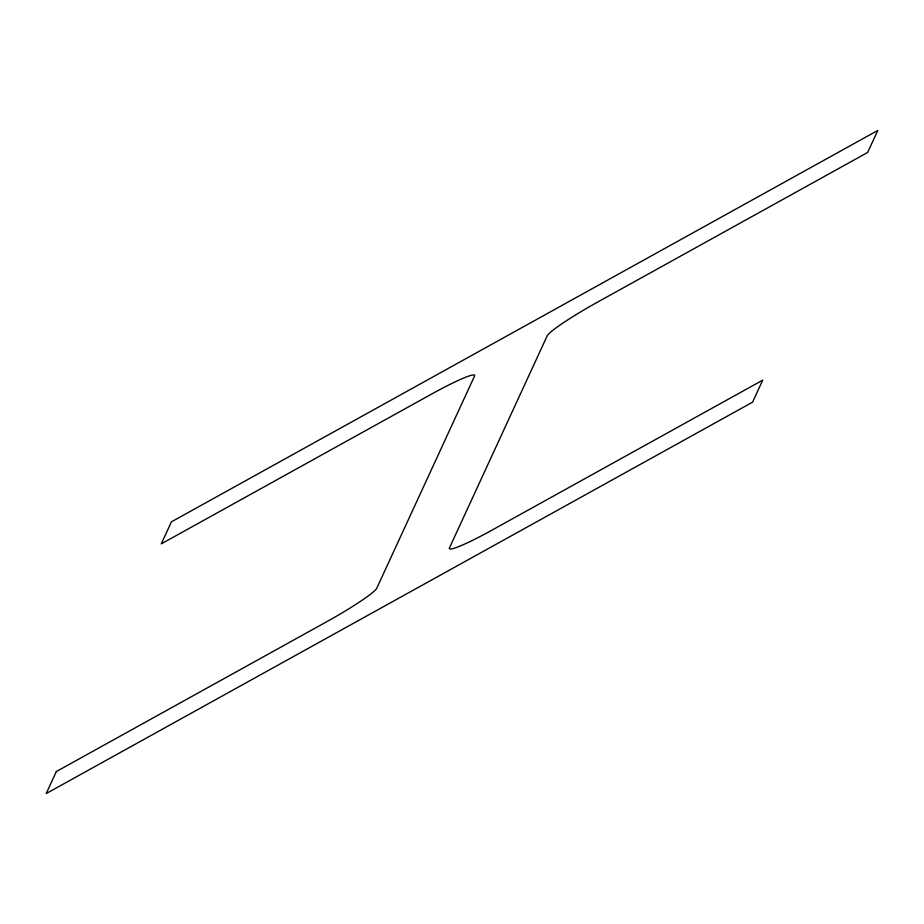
<?xml version="1.0" encoding="UTF-8"?>
<svg xmlns="http://www.w3.org/2000/svg" width="924" height="924" viewBox="0 0 924 924"><rect width="100%" height="100%" fill="white"/><g stroke="black" fill="none" stroke-linecap="round" stroke-linejoin="round"><path stroke-width="1.39" d="M56.352 771.528L46.2 793.566L752.575 402.171L762.727 380.145L492.353 529.949A53.592 5.047 -29.7 0 1 449.468 547.897L547.193 335.839A53.592 5.047 -29.7 0 1 597.274 302.275L867.648 152.472L877.8 130.434L171.425 521.829L161.273 543.855L431.647 394.051A53.592 5.047 -29.7 0 1 474.532 376.103L376.807 588.161A53.592 5.047 -29.7 0 1 326.726 621.725L56.352 771.528"/></g></svg>
